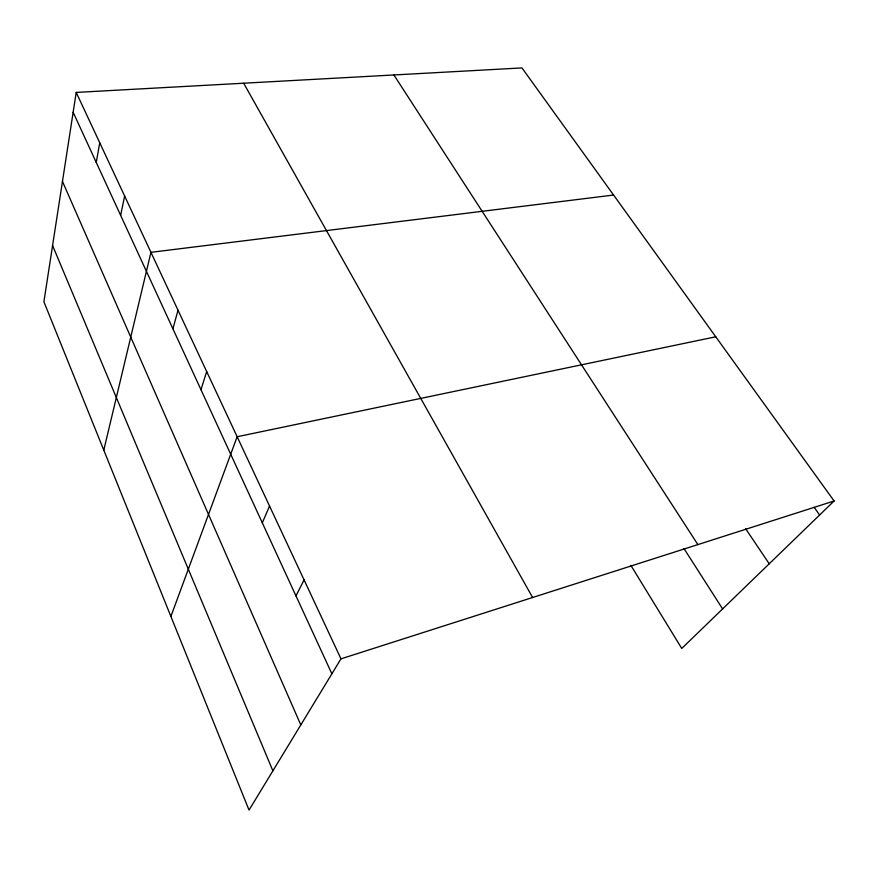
<?xml version="1.0" encoding="UTF-8"?>
<svg xmlns="http://www.w3.org/2000/svg" width="878" height="878" viewBox="0 0 878 878"><rect width="100%" height="100%" fill="white"/><g stroke="black" fill="none" stroke-linecap="round" stroke-linejoin="round"><path stroke-width="1.32" d="M76.21 92.42L43.9 301.758L249.034 810.076L340.971 658.851L834.1 500.987L521.96 67.924L76.21 92.42L340.971 658.851M96.251 162.408L99.752 142.785M120.637 215.351L124.632 196.003M103.791 450.162L150.95 252.326L613.579 195.037M172.911 328.8L178.014 310.219M200.952 389.667L206.692 371.581M170.892 616.433L237.148 436.739L715.746 336.79M262.313 522.838L269.546 506.057M295.963 595.888L304.084 579.93M834.1 500.987L681.756 648.458L630.898 565.41M814.169 507.319L819.624 515.002M745.696 528.808L769.227 563.786M393.893 74.959L697.878 544.59M683.995 548.585L722.605 608.915M243.678 83.223L532.606 597.501M73.148 112.274L331.873 673.81M62.47 181.439L300.814 724.91M52.581 245.522L272.893 770.84"/></g></svg>
